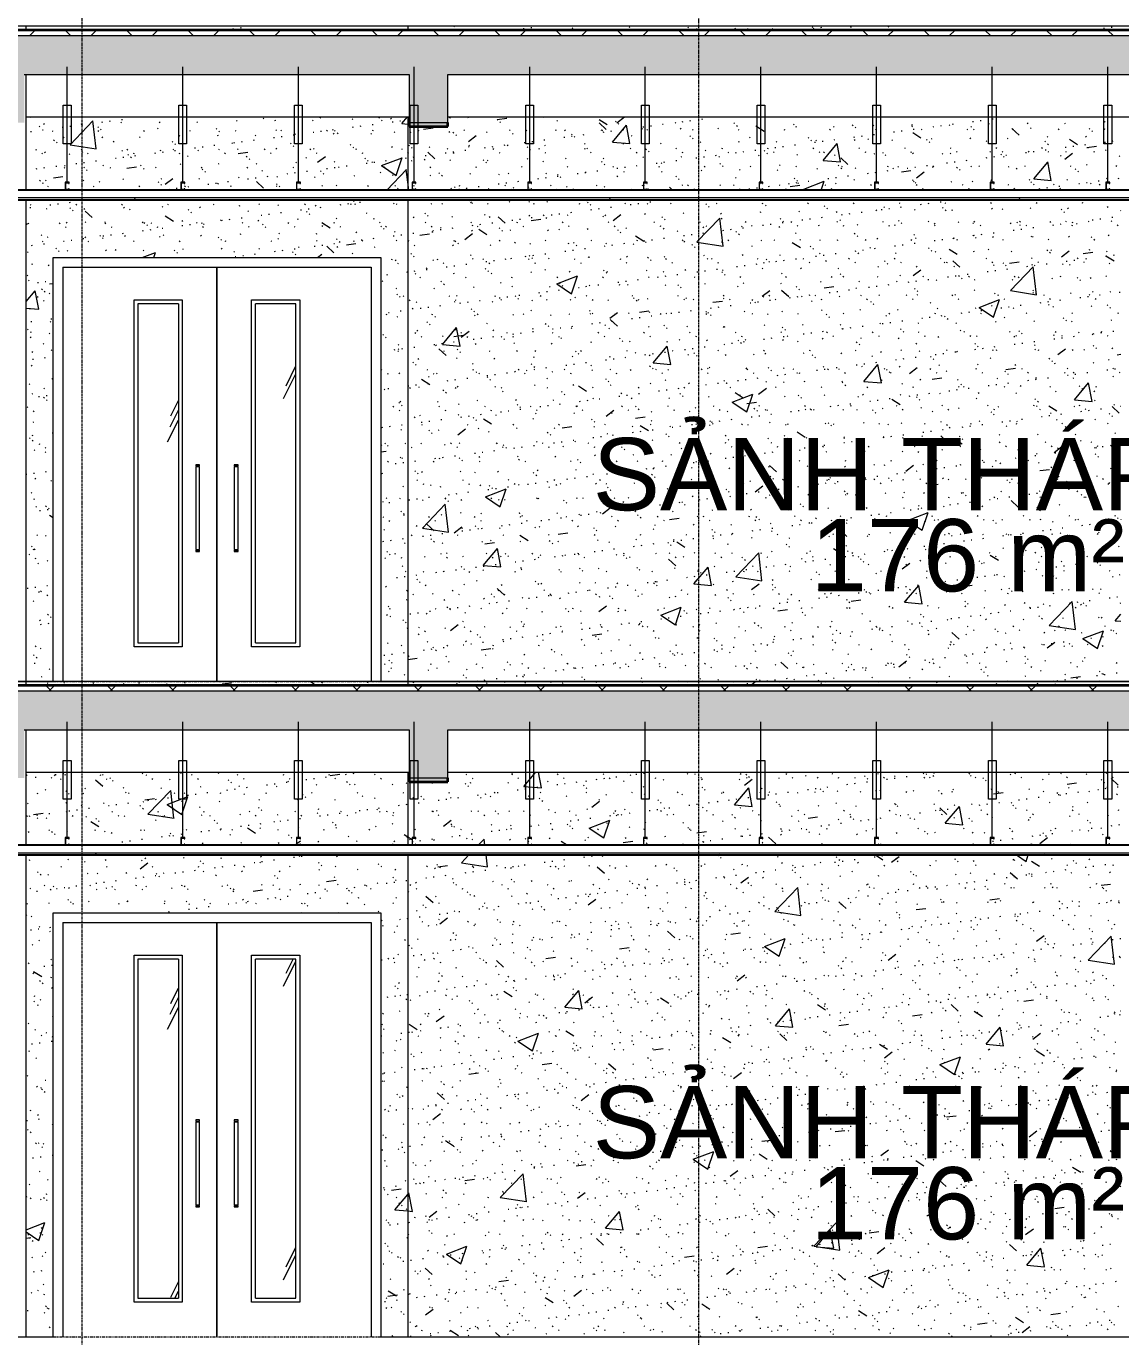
# Model space of a CAD drawing. Header units: millimetres. Extents: x 3451 to 201731, y -8641 to 35300.
# Drawn here: x 33547 to 39227, y 19200 to 26000 of the extents above; entities that cross this region are included whole.
import ezdxf

# ---------------------------------------------------------------- set-up
doc = ezdxf.new("R2010")
doc.units = ezdxf.units.MM
doc.linetypes.add('Centre', pattern=[31.75, 6.35, -4.7625, 15.875, -4.7625])
doc.linetypes.add('Grid Line', pattern=[22.225, 12.7, -3.175, 3.175, -3.175])
for name, color, linetype, lineweight in [('0-1', 7, 'Continuous', 5), ('A-AREA-IDEN', 2, 'Continuous', 9), ('A-CLNG', 13, 'Continuous', 9), ('A-CLNG-1', 13, 'Continuous', 25), ('A-CLNG-PATT-1', 13, 'Continuous', 9), ('A-DETL-GENF', 92, 'Continuous', 9), ('A-DETL-GENF-1', 7, 'Continuous', 9), ('A-DETL-THIN', 151, 'Continuous', 9), ('A-DOOR', 31, 'Continuous', 9), ('A-DOOR-FRAM', 31, 'Continuous', 9), ('A-FLOR-3', 192, 'Continuous', 35), ('A-FLOR-LEVL-2', 51, 'Centre', 9), ('A-FLOR-PATT-3', 8, 'Continuous', 9), ('A-WALL-PATT-4', 111, 'Continuous', 9), ('I-WALL', 2, 'Continuous', 9), ('S-BEAM-1', 12, 'Continuous', 5), ('S-BEAM-2', 10, 'Continuous', 35), ('S-BEAM-3', 7, 'Continuous', 9), ('S-GRID-1', 1, 'Grid Line', 9)]:
    doc.layers.add(name, color=color, linetype=linetype, lineweight=lineweight)
doc.styles.add('Arial_1', font='arial.ttf', dxfattribs={"height": 375})
pattern_1 = [(63.435, (51212.7, 14229.33), (-0.001, 1524), [532.46, -2875.3]), (63.435, (49688.7, 14229.33), (-0.001, 1524), [532.46, -2875.3]), (63.435, (51942.24, 14523.8), (-0.001, 1524), [532.46, -2875.3]), (63.435, (50418.24, 14523.8), (-0.001, 1524), [532.46, -2875.3]), (63.435, (51831.8, 14419.83), (-0.001, 1524), [532.46, -2875.3]), (63.435, (50307.8, 14419.83), (-0.001, 1524), [532.46, -2875.3]), (63.435, (51719.26, 15015.1), (-0.001, 1524), [258.8, -3148.965]), (63.435, (50195.26, 15015.1), (-0.001, 1524), [258.8, -3148.97]), (63.435, (51645.65, 14922.95), (-0.001, 1524), [532.46, -2875.3]), (63.435, (50121.65, 14922.95), (-0.001, 1524), [532.46, -2875.3]), (63.435, (51658.64, 14989.1), (-0.001, 1524), [532.46, -2875.3]), (63.435, (50134.64, 14989.1), (-0.001, 1524), [532.46, -2875.3]), (63.435, (51043.8, 14698.94), (-0.001, 1524), [532.46, -2875.3]), (63.435, (49519.8, 14698.94), (-0.001, 1524), [532.46, -2875.3]), (63.435, (51056.8, 14776.9), (-0.001, 1524), [532.46, -2875.3]), (63.435, (49532.8, 14776.9), (-0.001, 1524), [532.46, -2875.3]), (63.435, (51060.3, 14833.1), (-0.001, 1524), [532.46, -2875.3]), (63.435, (49536.3, 14833.1), (-0.001, 1524), [532.46, -2875.3])]
pattern_2 = [(50, (49422.4, 14125), (1093.104, -95.634), [114.3, -1257.3]), (355, (49422.4, 14125), (-211.46, 1146.34), [91.44, -1005.84]), (100.451, (49513.5, 14117), (881.656, 1050.7), [97.14, -1068.54]), (46.184, (49422.4, 14429.8), (1626.475, -252.26), [171.45, -1885.95]), (96.636, (49558, 14408.8), (1424.42, 1484.57), [145.71, -1602.81]), (351.184, (49422.4, 14429.8), (1424.43, 1484.55), [137.16, -1508.76]), (21, (49574.8, 14353.6), (909.686, -613.59), [114.3, -1257.3]), (326, (49574.8, 14353.6), (370.81, 1105.13), [91.44, -1005.84]), (71.451, (49650.6, 14302.5), (1280.503, 491.53), [97.14, -1068.54]), (37.5, (49422.43, 14125), (18.531, 507.33), [50.292, -943.356, 50.292, -970.788, -1009.65]), (37.5, (49422.43, 14125), (18.531, 507.33), [-2014.728, 50.292, -959.358]), (7.5, (49422.43, 14125), (400.918, 601.084), [50.292, -531.876, 50.292, -920.496, -384.81]), (7.5, (49422.43, 14125), (400.918, 601.084), [-1552.956, 50.292, -334.518]), (327.5, (49082.58, 14125), (813.545, -34.374), [50.292, -330.708, 50.292, -1138.428, -1577.34]), (327.5, (49082.58, 14125), (813.545, -34.374), [-1569.72, 50.292, -1527.048]), (317.5, (48930.2, 14125), (888.775, 152.56), [50.292, -445.008, 50.292, -739.14, -1120.14]), (317.5, (48930.2, 14125), (888.775, 152.56), [-1284.73, 50.29, -1069.85])]
pattern_3 = [(37.5, (49422.43, 14125), (-4.7995, 146.8239), [5.029, -110.795, 5.029, -124.511, -123.825]), (37.5, (49422.43, 14125), (-4.7995, 146.8239), [-245.364, 5.029, -118.796]), (7.5, (49422.43, 14125), (134.8574, 215.0472), [5.029, -57.455, 5.029, -99.365, -40.005]), (7.5, (49422.43, 14125), (134.8574, 215.0472), [-166.878, 5.029, -34.976]), (327.5, (49328.7, 14125), (237.29776, 0.4316), [5.029, -33.071, 5.029, -132.131, -179.07]), (327.5, (49328.7, 14125), (237.29776, 0.4316), [-175.26, 5.029, -174.041]), (317.5, (49328.7, 14125), (229.067, 66.8792), [5.029, -14.021, 5.029, -84.887, -102.87]), (317.5, (49328.7, 14125), (229.067, 66.8792), [-108.966, 5.029, -97.841])]
pattern_4 = [(0, (49422.43, 14125), (1219.2, 304.8), [50.292, -864.108, 50.292, -864.108, -4876.8]), (0, (49422.43, 14125), (1219.2, 304.8), [-1828.8, 50.292, -1778.508, 50.292, -864.108, -2133.6]), (0, (49422.43, 14125), (1219.2, 304.8), [-4572, 50.292, -559.308, 50.292, -1473.708]), (120, (49879.63, 14277.4), (-873.5645, 903.458), [50.292, -864.108, 50.292, -5740.908]), (120, (49879.63, 14277.4), (-873.5645, 903.458), [-964.692, -864.108, 50.292, -1778.508, -3048]), (120, (49879.63, 14277.4), (-873.5645, 903.458), [-3657.6, 50.292, -864.108, 50.292, -2083.308]), (120, (49879.63, 14277.4), (-873.5645, 903.458), [-4622.292, -559.308, 50.292, -1473.708]), (240, (50032.03, 14887), (-345.6355, -1208.258), [50.292, -864.108, 50.292, -5740.908]), (240, (50032.03, 14887), (-345.6355, -1208.258), [-964.692, -864.108, 50.292, -1778.508, -3048]), (240, (50032.03, 14887), (-345.6355, -1208.258), [-3657.6, 50.292, -864.108, 50.292, -2083.308]), (240, (50032.03, 14887), (-345.6355, -1208.258), [-4622.292, -559.308, 50.292, -1473.708])]
pattern_5 = [(45, (49422.43, 14125), (-159.099, 159.099), []), (135, (49422.43, 14125), (-159.099, -159.099), [])]

# ---------------------------------------------------------------- blocks, each defined once
blk = doc.blocks.new('NCV_TKTC_KET CAU_rvt-1-TKCS_MẶT CẮT C')
at = {"layer": 'S-BEAM-1'}
for points in [[(35535.3, 25480), (35735.3, 25480), (35735.3, 25500), (35535.3, 25500)], [(35535.3, 22080), (35735.3, 22080), (35735.3, 22100), (35535.3, 22100)]]:
    blk.add_hatch(color=256, dxfattribs=at).paths.add_polyline_path(points)
at = {"layer": 'S-BEAM-2'}
for p, q in [((35535.3, 25500), (35535.3, 25480)), ((35535.3, 25480), (35735.3, 25480)), ((35735.3, 25480), (35735.3, 25500)), ((35535.3, 22100), (35535.3, 22080)), ((35535.3, 22080), (35735.3, 22080)), ((35735.3, 22080), (35735.3, 22100))]:
    blk.add_line(p, q, dxfattribs=at)
at = {"layer": 'S-BEAM-3'}
for p, q in [((33547.4, 25530), (35535.3, 25530)), ((35735.3, 25530), (39935.6, 25530)), ((33547.4, 22130), (35535.3, 22130)), ((35735.3, 22130), (39935.6, 22130))]:
    blk.add_line(p, q, dxfattribs=at)
blk = doc.blocks.new('FD_07 - FD_07-1700x2200-CỬA ĐI 2 CÁNH-V215-TKCS_MẶT CẮT C')
at = {"layer": 'A-DOOR'}
h = blk.add_hatch(dxfattribs=at)
h.set_pattern_fill('FP_2', color=256, style=0, pattern_type=2)
h.set_pattern_definition(pattern_1)
h.paths.add_polyline_path([(34127.1, 19400), (34337.1, 19400), (34337.1, 21160), (34127.1, 21160), (34127.1, 19610)])
h = blk.add_hatch(dxfattribs=at)
h.set_pattern_fill('FP_2', color=256, style=0, pattern_type=2)
h.set_pattern_definition(pattern_1)
h.paths.add_polyline_path([(34941, 19400), (34947.1, 19400), (34947.1, 21160), (34737.1, 21160), (34737.1, 19400)])
for p, q in [((34537.1, 21350), (34537.1, 19200)), ((34537.1, 19200), (34537.1, 21350)), ((34107.1, 21180), (34357.1, 21180)), ((34107.1, 19380), (34107.1, 21180)), ((34127.1, 21160), (34127.1, 19400)), ((34337.1, 21160), (34127.1, 21160)), ((34337.1, 21160), (34337.1, 19400)), ((34357.1, 21180), (34357.1, 19380)), ((34717.1, 21180), (34967.1, 21180)), ((34717.1, 19380), (34717.1, 21180)), ((34947.1, 21160), (34737.1, 21160)), ((34737.1, 19400), (34737.1, 21160)), ((34947.1, 19400), (34947.1, 21160)), ((34967.1, 21180), (34967.1, 19380)), ((34427.1, 20325), (34427.1, 20319)), ((34447.1, 20325), (34427.1, 20325)), ((34427.1, 20319), (34447.1, 20319)), ((34427.1, 20314.8), (34427.1, 19885.2)), ((34427.1, 20314.8), (34447.1, 20314.8)), ((34429.1, 20319), (34429.1, 20314.8)), ((34445.2, 20314.8), (34445.2, 20319)), ((34447.1, 20319), (34447.1, 20325)), ((34447.1, 19885.2), (34447.1, 20314.8)), ((34627.1, 20325), (34627.1, 20319)), ((34647.1, 20325), (34627.1, 20325)), ((34627.1, 20319), (34647.1, 20319)), ((34627.1, 20314.8), (34627.1, 19885.2)), ((34627.1, 20314.8), (34647.1, 20314.8)), ((34629.1, 20319), (34629.1, 20314.8)), ((34645.2, 20314.8), (34645.2, 20319)), ((34647.1, 20319), (34647.1, 20325)), ((34647.1, 19885.2), (34647.1, 20314.8)), ((34427.1, 19885.2), (34447.1, 19885.2)), ((34427.1, 19881), (34427.1, 19875)), ((34427.1, 19881), (34447.1, 19881)), ((34427.1, 19875), (34447.1, 19875)), ((34429.1, 19885.2), (34429.1, 19881)), ((34445.2, 19881), (34445.2, 19885.2)), ((34447.1, 19875), (34447.1, 19881)), ((34627.1, 19885.2), (34647.1, 19885.2)), ((34627.1, 19881), (34627.1, 19875)), ((34627.1, 19881), (34647.1, 19881)), ((34627.1, 19875), (34647.1, 19875)), ((34629.1, 19885.2), (34629.1, 19881)), ((34645.2, 19881), (34645.2, 19885.2)), ((34647.1, 19875), (34647.1, 19881)), ((34127.1, 19400), (34337.1, 19400)), ((34737.1, 19400), (34947.1, 19400)), ((34357.1, 19380), (34107.1, 19380)), ((34967.1, 19380), (34717.1, 19380))]:
    blk.add_line(p, q, dxfattribs=at)
at = {"layer": 'A-DOOR-FRAM'}
for p, q in [((33737.1, 21350), (33737.1, 19200)), ((33737.1, 21350), (35337.1, 21350)), ((35337.1, 21350), (35337.1, 19200))]:
    blk.add_line(p, q, dxfattribs=at)
blk = doc.blocks.new('FD_07 - FD_07-1700x2200-CỬA ĐI 2 CÁNH-V229-TKCS_MẶT CẮT C')
at = {"layer": 'A-DOOR'}
h = blk.add_hatch(dxfattribs=at)
h.set_pattern_fill('FP_2', color=256, style=0, pattern_type=2)
h.set_pattern_definition(pattern_1)
h.paths.add_polyline_path([(34127.1, 22800), (34337.1, 22800), (34337.1, 24560), (34127.1, 24560), (34127.1, 23010)])
h = blk.add_hatch(dxfattribs=at)
h.set_pattern_fill('FP_2', color=256, style=0, pattern_type=2)
h.set_pattern_definition(pattern_1)
h.paths.add_polyline_path([(34737.1, 22800), (34947.1, 22800), (34947.1, 24560), (34737.1, 24560), (34737.1, 23010)])
for p, q in [((34537.1, 24750), (34537.1, 22600)), ((34537.1, 22600), (34537.1, 24750)), ((34107.1, 24580), (34357.1, 24580)), ((34107.1, 22780), (34107.1, 24580)), ((34127.1, 24560), (34127.1, 22800)), ((34337.1, 24560), (34127.1, 24560)), ((34337.1, 24560), (34337.1, 22800)), ((34357.1, 24580), (34357.1, 22780)), ((34717.1, 24580), (34967.1, 24580)), ((34717.1, 22780), (34717.1, 24580)), ((34947.1, 24560), (34737.1, 24560)), ((34737.1, 22800), (34737.1, 24560)), ((34947.1, 22800), (34947.1, 24560)), ((34967.1, 24580), (34967.1, 22780)), ((34427.1, 23725), (34427.1, 23719)), ((34447.1, 23725), (34427.1, 23725)), ((34427.1, 23719), (34447.1, 23719)), ((34427.1, 23714.8), (34427.1, 23285.2)), ((34427.1, 23714.8), (34447.1, 23714.8)), ((34429.1, 23719), (34429.1, 23714.8)), ((34445.2, 23714.8), (34445.2, 23719)), ((34447.1, 23719), (34447.1, 23725)), ((34447.1, 23285.2), (34447.1, 23714.8)), ((34627.1, 23725), (34627.1, 23719)), ((34647.1, 23725), (34627.1, 23725)), ((34627.1, 23719), (34647.1, 23719)), ((34627.1, 23714.8), (34627.1, 23285.2)), ((34627.1, 23714.8), (34647.1, 23714.8)), ((34629.1, 23719), (34629.1, 23714.8)), ((34645.2, 23714.8), (34645.2, 23719)), ((34647.1, 23719), (34647.1, 23725)), ((34647.1, 23285.2), (34647.1, 23714.8)), ((34427.1, 23285.2), (34447.1, 23285.2)), ((34427.1, 23281), (34427.1, 23275)), ((34427.1, 23281), (34447.1, 23281)), ((34427.1, 23275), (34447.1, 23275)), ((34429.1, 23285.2), (34429.1, 23281)), ((34445.2, 23281), (34445.2, 23285.2)), ((34447.1, 23275), (34447.1, 23281)), ((34627.1, 23285.2), (34647.1, 23285.2)), ((34627.1, 23281), (34627.1, 23275)), ((34627.1, 23281), (34647.1, 23281)), ((34627.1, 23275), (34647.1, 23275)), ((34629.1, 23285.2), (34629.1, 23281)), ((34645.2, 23281), (34645.2, 23285.2)), ((34647.1, 23275), (34647.1, 23281)), ((34127.1, 22800), (34337.1, 22800)), ((34737.1, 22800), (34947.1, 22800)), ((34357.1, 22780), (34107.1, 22780)), ((34967.1, 22780), (34717.1, 22780))]:
    blk.add_line(p, q, dxfattribs=at)
at = {"layer": 'A-DOOR-FRAM'}
for p, q in [((33737.1, 24750), (33737.1, 22600)), ((33737.1, 24750), (35337.1, 24750)), ((35337.1, 24750), (35337.1, 22600))]:
    blk.add_line(p, q, dxfattribs=at)
blk = doc.blocks.new('Repeating Detail - THANH TREO TRẦN 600-V268-TKCS_MẶT CẮT C')
at = {"layer": 'A-DETL-GENF'}
for points in [[(33749.8, 25150), (33769.8, 25150), (33769.8, 25156), (33767.3, 25152.5), (33752.3, 25152.5), (33752.3, 25187.5), (33767.3, 25187.5), (33769.8, 25184), (33769.8, 25190), (33749.8, 25190)], [(34349.8, 25150), (34369.8, 25150), (34369.8, 25156), (34367.3, 25152.5), (34352.3, 25152.5), (34352.3, 25187.5), (34367.3, 25187.5), (34369.8, 25184), (34369.8, 25190), (34349.8, 25190)], [(34949.8, 25150), (34969.8, 25150), (34969.8, 25156), (34967.3, 25152.5), (34952.3, 25152.5), (34952.3, 25187.5), (34967.3, 25187.5), (34969.8, 25184), (34969.8, 25190), (34949.8, 25190)], [(35549.8, 25150), (35569.8, 25150), (35569.8, 25156), (35567.3, 25152.5), (35552.3, 25152.5), (35552.3, 25187.5), (35567.3, 25187.5), (35569.8, 25184), (35569.8, 25190), (35549.8, 25190)], [(36149.8, 25150), (36169.8, 25150), (36169.8, 25156), (36167.3, 25152.5), (36152.3, 25152.5), (36152.3, 25187.5), (36167.3, 25187.5), (36169.8, 25184), (36169.8, 25190), (36149.8, 25190)], [(36749.8, 25150), (36769.8, 25150), (36769.8, 25156), (36767.3, 25152.5), (36752.3, 25152.5), (36752.3, 25187.5), (36767.3, 25187.5), (36769.8, 25184), (36769.8, 25190), (36749.8, 25190)], [(37349.8, 25150), (37369.8, 25150), (37369.8, 25156), (37367.3, 25152.5), (37352.3, 25152.5), (37352.3, 25187.5), (37367.3, 25187.5), (37369.8, 25184), (37369.8, 25190), (37349.8, 25190)], [(37949.8, 25150), (37969.8, 25150), (37969.8, 25156), (37967.3, 25152.5), (37952.3, 25152.5), (37952.3, 25187.5), (37967.3, 25187.5), (37969.8, 25184), (37969.8, 25190), (37949.8, 25190)], [(38549.8, 25150), (38569.8, 25150), (38569.8, 25156), (38567.3, 25152.5), (38552.3, 25152.5), (38552.3, 25187.5), (38567.3, 25187.5), (38569.8, 25184), (38569.8, 25190), (38549.8, 25190)], [(39149.8, 25150), (39169.8, 25150), (39169.8, 25156), (39167.3, 25152.5), (39152.3, 25152.5), (39152.3, 25187.5), (39167.3, 25187.5), (39169.8, 25184), (39169.8, 25190), (39149.8, 25190)]]:
    blk.add_hatch(color=256, dxfattribs=at).paths.add_polyline_path(points)
for p, q in [((33759.8, 25190), (33759.8, 25790)), ((34359.8, 25190), (34359.8, 25790)), ((34959.8, 25190), (34959.8, 25790)), ((35559.8, 25190), (35559.8, 25790)), ((36159.8, 25190), (36159.8, 25790)), ((36759.8, 25190), (36759.8, 25790)), ((37359.8, 25190), (37359.8, 25790)), ((37959.8, 25190), (37959.8, 25790)), ((38559.8, 25190), (38559.8, 25790)), ((39159.8, 25190), (39159.8, 25790)), ((33739.8, 25590), (33779.8, 25590)), ((33739.8, 25390), (33739.8, 25590)), ((33779.8, 25590), (33779.8, 25390)), ((34339.8, 25590), (34379.8, 25590)), ((34339.8, 25390), (34339.8, 25590)), ((34379.8, 25590), (34379.8, 25390)), ((34939.8, 25590), (34979.8, 25590)), ((34939.8, 25390), (34939.8, 25590)), ((34979.8, 25590), (34979.8, 25390)), ((35539.8, 25590), (35579.8, 25590)), ((35539.8, 25390), (35539.8, 25590)), ((35579.8, 25590), (35579.8, 25390)), ((36139.8, 25590), (36179.8, 25590)), ((36139.8, 25390), (36139.8, 25590)), ((36179.8, 25590), (36179.8, 25390)), ((36739.8, 25590), (36779.8, 25590)), ((36739.8, 25390), (36739.8, 25590)), ((36779.8, 25590), (36779.8, 25390)), ((37339.8, 25590), (37379.8, 25590)), ((37339.8, 25390), (37339.8, 25590)), ((37379.8, 25590), (37379.8, 25390)), ((37939.8, 25590), (37979.8, 25590)), ((37939.8, 25390), (37939.8, 25590)), ((37979.8, 25590), (37979.8, 25390)), ((38539.8, 25590), (38579.8, 25590)), ((38539.8, 25390), (38539.8, 25590)), ((38579.8, 25590), (38579.8, 25390)), ((39139.8, 25590), (39179.8, 25590)), ((39139.8, 25390), (39139.8, 25590)), ((39179.8, 25590), (39179.8, 25390)), ((33779.8, 25390), (33739.8, 25390)), ((34379.8, 25390), (34339.8, 25390)), ((34979.8, 25390), (34939.8, 25390)), ((35579.8, 25390), (35539.8, 25390)), ((36179.8, 25390), (36139.8, 25390)), ((36779.8, 25390), (36739.8, 25390)), ((37379.8, 25390), (37339.8, 25390)), ((37979.8, 25390), (37939.8, 25390)), ((38579.8, 25390), (38539.8, 25390)), ((39179.8, 25390), (39139.8, 25390)), ((33769.8, 25190), (33749.8, 25190)), ((33749.8, 25190), (33749.8, 25150)), ((33769.8, 25190), (33749.8, 25190)), ((33749.8, 25190), (33749.8, 25150)), ((33752.3, 25187.5), (33767.3, 25187.5)), ((33752.3, 25152.5), (33752.3, 25187.5)), ((33752.3, 25152.5), (33752.3, 25187.5)), ((33752.3, 25187.5), (33767.3, 25187.5)), ((33767.3, 25187.5), (33767.3, 25184)), ((33767.3, 25187.5), (33767.3, 25184)), ((33767.3, 25184), (33769.8, 25184)), ((33767.3, 25184), (33769.8, 25184)), ((33769.8, 25184), (33769.8, 25190)), ((33769.8, 25184), (33769.8, 25190)), ((34369.8, 25190), (34349.8, 25190)), ((34349.8, 25190), (34349.8, 25150)), ((34369.8, 25190), (34349.8, 25190)), ((34349.8, 25190), (34349.8, 25150)), ((34352.3, 25187.5), (34367.3, 25187.5)), ((34352.3, 25152.5), (34352.3, 25187.5)), ((34352.3, 25152.5), (34352.3, 25187.5)), ((34352.3, 25187.5), (34367.3, 25187.5)), ((34367.3, 25187.5), (34367.3, 25184)), ((34367.3, 25187.5), (34367.3, 25184)), ((34367.3, 25184), (34369.8, 25184)), ((34367.3, 25184), (34369.8, 25184)), ((34369.8, 25184), (34369.8, 25190)), ((34369.8, 25184), (34369.8, 25190)), ((34969.8, 25190), (34949.8, 25190)), ((34949.8, 25190), (34949.8, 25150)), ((34969.8, 25190), (34949.8, 25190)), ((34949.8, 25190), (34949.8, 25150)), ((34952.3, 25187.5), (34967.3, 25187.5)), ((34952.3, 25152.5), (34952.3, 25187.5)), ((34952.3, 25152.5), (34952.3, 25187.5)), ((34952.3, 25187.5), (34967.3, 25187.5)), ((34967.3, 25187.5), (34967.3, 25184)), ((34967.3, 25187.5), (34967.3, 25184)), ((34967.3, 25184), (34969.8, 25184)), ((34967.3, 25184), (34969.8, 25184)), ((34969.8, 25184), (34969.8, 25190)), ((34969.8, 25184), (34969.8, 25190)), ((35569.8, 25190), (35549.8, 25190)), ((35549.8, 25190), (35549.8, 25150)), ((35569.8, 25190), (35549.8, 25190)), ((35549.8, 25190), (35549.8, 25150)), ((35552.3, 25187.5), (35567.3, 25187.5)), ((35552.3, 25152.5), (35552.3, 25187.5)), ((35552.3, 25152.5), (35552.3, 25187.5)), ((35552.3, 25187.5), (35567.3, 25187.5)), ((35567.3, 25187.5), (35567.3, 25184)), ((35567.3, 25187.5), (35567.3, 25184)), ((35567.3, 25184), (35569.8, 25184)), ((35567.3, 25184), (35569.8, 25184)), ((35569.8, 25184), (35569.8, 25190)), ((35569.8, 25184), (35569.8, 25190)), ((36169.8, 25190), (36149.8, 25190)), ((36149.8, 25190), (36149.8, 25150)), ((36169.8, 25190), (36149.8, 25190)), ((36149.8, 25190), (36149.8, 25150)), ((36152.3, 25187.5), (36167.3, 25187.5)), ((36152.3, 25152.5), (36152.3, 25187.5)), ((36152.3, 25152.5), (36152.3, 25187.5)), ((36152.3, 25187.5), (36167.3, 25187.5)), ((36167.3, 25187.5), (36167.3, 25184)), ((36167.3, 25187.5), (36167.3, 25184)), ((36167.3, 25184), (36169.8, 25184)), ((36167.3, 25184), (36169.8, 25184)), ((36169.8, 25184), (36169.8, 25190)), ((36169.8, 25184), (36169.8, 25190)), ((36769.8, 25190), (36749.8, 25190)), ((36749.8, 25190), (36749.8, 25150)), ((36769.8, 25190), (36749.8, 25190)), ((36749.8, 25190), (36749.8, 25150)), ((36752.3, 25187.5), (36767.3, 25187.5)), ((36752.3, 25152.5), (36752.3, 25187.5)), ((36752.3, 25152.5), (36752.3, 25187.5)), ((36752.3, 25187.5), (36767.3, 25187.5)), ((36767.3, 25187.5), (36767.3, 25184)), ((36767.3, 25187.5), (36767.3, 25184)), ((36767.3, 25184), (36769.8, 25184)), ((36767.3, 25184), (36769.8, 25184)), ((36769.8, 25184), (36769.8, 25190)), ((36769.8, 25184), (36769.8, 25190)), ((37369.8, 25190), (37349.8, 25190)), ((37349.8, 25190), (37349.8, 25150)), ((37369.8, 25190), (37349.8, 25190)), ((37349.8, 25190), (37349.8, 25150)), ((37352.3, 25187.5), (37367.3, 25187.5)), ((37352.3, 25152.5), (37352.3, 25187.5)), ((37352.3, 25152.5), (37352.3, 25187.5)), ((37352.3, 25187.5), (37367.3, 25187.5)), ((37367.3, 25187.5), (37367.3, 25184)), ((37367.3, 25187.5), (37367.3, 25184)), ((37367.3, 25184), (37369.8, 25184)), ((37367.3, 25184), (37369.8, 25184)), ((37369.8, 25184), (37369.8, 25190)), ((37369.8, 25184), (37369.8, 25190)), ((37969.8, 25190), (37949.8, 25190)), ((37949.8, 25190), (37949.8, 25150)), ((37969.8, 25190), (37949.8, 25190)), ((37949.8, 25190), (37949.8, 25150)), ((37952.3, 25187.5), (37967.3, 25187.5)), ((37952.3, 25152.5), (37952.3, 25187.5)), ((37952.3, 25152.5), (37952.3, 25187.5)), ((37952.3, 25187.5), (37967.3, 25187.5)), ((37967.3, 25187.5), (37967.3, 25184)), ((37967.3, 25187.5), (37967.3, 25184)), ((37967.3, 25184), (37969.8, 25184)), ((37967.3, 25184), (37969.8, 25184)), ((37969.8, 25184), (37969.8, 25190)), ((37969.8, 25184), (37969.8, 25190)), ((38569.8, 25190), (38549.8, 25190)), ((38549.8, 25190), (38549.8, 25150)), ((38569.8, 25190), (38549.8, 25190)), ((38549.8, 25190), (38549.8, 25150)), ((38552.3, 25187.5), (38567.3, 25187.5)), ((38552.3, 25152.5), (38552.3, 25187.5)), ((38552.3, 25152.5), (38552.3, 25187.5)), ((38552.3, 25187.5), (38567.3, 25187.5)), ((38567.3, 25187.5), (38567.3, 25184)), ((38567.3, 25187.5), (38567.3, 25184)), ((38567.3, 25184), (38569.8, 25184)), ((38567.3, 25184), (38569.8, 25184)), ((38569.8, 25184), (38569.8, 25190)), ((38569.8, 25184), (38569.8, 25190)), ((39169.8, 25190), (39149.8, 25190)), ((39149.8, 25190), (39149.8, 25150)), ((39169.8, 25190), (39149.8, 25190)), ((39149.8, 25190), (39149.8, 25150)), ((39152.3, 25187.5), (39167.3, 25187.5)), ((39152.3, 25152.5), (39152.3, 25187.5)), ((39152.3, 25152.5), (39152.3, 25187.5)), ((39152.3, 25187.5), (39167.3, 25187.5)), ((39167.3, 25187.5), (39167.3, 25184)), ((39167.3, 25187.5), (39167.3, 25184)), ((39167.3, 25184), (39169.8, 25184)), ((39167.3, 25184), (39169.8, 25184)), ((39169.8, 25184), (39169.8, 25190)), ((39169.8, 25184), (39169.8, 25190)), ((33749.8, 25150), (33769.8, 25150)), ((33749.8, 25150), (33769.8, 25150)), ((33767.3, 25152.5), (33752.3, 25152.5)), ((33767.3, 25152.5), (33752.3, 25152.5)), ((33769.8, 25156), (33767.3, 25156)), ((33767.3, 25156), (33767.3, 25152.5)), ((33769.8, 25156), (33767.3, 25156)), ((33767.3, 25156), (33767.3, 25152.5)), ((33769.8, 25150), (33769.8, 25156)), ((33769.8, 25150), (33769.8, 25156)), ((34349.8, 25150), (34369.8, 25150)), ((34349.8, 25150), (34369.8, 25150)), ((34367.3, 25152.5), (34352.3, 25152.5)), ((34367.3, 25152.5), (34352.3, 25152.5)), ((34369.8, 25156), (34367.3, 25156)), ((34367.3, 25156), (34367.3, 25152.5)), ((34369.8, 25156), (34367.3, 25156)), ((34367.3, 25156), (34367.3, 25152.5)), ((34369.8, 25150), (34369.8, 25156)), ((34369.8, 25150), (34369.8, 25156)), ((34949.8, 25150), (34969.8, 25150)), ((34949.8, 25150), (34969.8, 25150)), ((34967.3, 25152.5), (34952.3, 25152.5)), ((34967.3, 25152.5), (34952.3, 25152.5)), ((34969.8, 25156), (34967.3, 25156)), ((34967.3, 25156), (34967.3, 25152.5)), ((34969.8, 25156), (34967.3, 25156)), ((34967.3, 25156), (34967.3, 25152.5)), ((34969.8, 25150), (34969.8, 25156)), ((34969.8, 25150), (34969.8, 25156)), ((35549.8, 25150), (35569.8, 25150)), ((35549.8, 25150), (35569.8, 25150)), ((35567.3, 25152.5), (35552.3, 25152.5)), ((35567.3, 25152.5), (35552.3, 25152.5)), ((35569.8, 25156), (35567.3, 25156)), ((35567.3, 25156), (35567.3, 25152.5)), ((35569.8, 25156), (35567.3, 25156)), ((35567.3, 25156), (35567.3, 25152.5)), ((35569.8, 25150), (35569.8, 25156)), ((35569.8, 25150), (35569.8, 25156)), ((36149.8, 25150), (36169.8, 25150)), ((36149.8, 25150), (36169.8, 25150)), ((36167.3, 25152.5), (36152.3, 25152.5)), ((36167.3, 25152.5), (36152.3, 25152.5)), ((36169.8, 25156), (36167.3, 25156)), ((36167.3, 25156), (36167.3, 25152.5)), ((36169.8, 25156), (36167.3, 25156)), ((36167.3, 25156), (36167.3, 25152.5)), ((36169.8, 25150), (36169.8, 25156)), ((36169.8, 25150), (36169.8, 25156)), ((36749.8, 25150), (36769.8, 25150)), ((36749.8, 25150), (36769.8, 25150)), ((36767.3, 25152.5), (36752.3, 25152.5)), ((36767.3, 25152.5), (36752.3, 25152.5)), ((36769.8, 25156), (36767.3, 25156)), ((36767.3, 25156), (36767.3, 25152.5)), ((36769.8, 25156), (36767.3, 25156)), ((36767.3, 25156), (36767.3, 25152.5)), ((36769.8, 25150), (36769.8, 25156)), ((36769.8, 25150), (36769.8, 25156)), ((37349.8, 25150), (37369.8, 25150)), ((37349.8, 25150), (37369.8, 25150)), ((37367.3, 25152.5), (37352.3, 25152.5)), ((37367.3, 25152.5), (37352.3, 25152.5)), ((37369.8, 25156), (37367.3, 25156)), ((37367.3, 25156), (37367.3, 25152.5)), ((37369.8, 25156), (37367.3, 25156)), ((37367.3, 25156), (37367.3, 25152.5)), ((37369.8, 25150), (37369.8, 25156)), ((37369.8, 25150), (37369.8, 25156)), ((37949.8, 25150), (37969.8, 25150)), ((37949.8, 25150), (37969.8, 25150)), ((37967.3, 25152.5), (37952.3, 25152.5)), ((37967.3, 25152.5), (37952.3, 25152.5)), ((37969.8, 25156), (37967.3, 25156)), ((37967.3, 25156), (37967.3, 25152.5)), ((37969.8, 25156), (37967.3, 25156)), ((37967.3, 25156), (37967.3, 25152.5)), ((37969.8, 25150), (37969.8, 25156)), ((37969.8, 25150), (37969.8, 25156)), ((38549.8, 25150), (38569.8, 25150)), ((38549.8, 25150), (38569.8, 25150)), ((38567.3, 25152.5), (38552.3, 25152.5)), ((38567.3, 25152.5), (38552.3, 25152.5)), ((38569.8, 25156), (38567.3, 25156)), ((38567.3, 25156), (38567.3, 25152.5)), ((38569.8, 25156), (38567.3, 25156)), ((38567.3, 25156), (38567.3, 25152.5)), ((38569.8, 25150), (38569.8, 25156)), ((38569.8, 25150), (38569.8, 25156)), ((39149.8, 25150), (39169.8, 25150)), ((39149.8, 25150), (39169.8, 25150)), ((39167.3, 25152.5), (39152.3, 25152.5)), ((39167.3, 25152.5), (39152.3, 25152.5)), ((39169.8, 25156), (39167.3, 25156)), ((39167.3, 25156), (39167.3, 25152.5)), ((39169.8, 25156), (39167.3, 25156)), ((39167.3, 25156), (39167.3, 25152.5)), ((39169.8, 25150), (39169.8, 25156)), ((39169.8, 25150), (39169.8, 25156))]:
    blk.add_line(p, q, dxfattribs=at)

msp = doc.modelspace()

# ---------------------------------------------------------------- hatches: boundary and pattern name
at = {"layer": 'A-CLNG-PATT-1'}
h = msp.add_hatch(dxfattribs=at)
h.set_pattern_fill('FP_7', color=256, style=0, pattern_type=2)
h.set_pattern_definition(pattern_4)
h.paths.add_polyline_path([(44337, 25100), (44337, 25110), (27136.9, 25110), (27136.9, 25100), (43944.2, 25100)])
h = msp.add_hatch(dxfattribs=at)
h.set_pattern_fill('FP_7', color=256, style=0, pattern_type=2)
h.set_pattern_definition(pattern_4)
h.paths.add_polyline_path([(44337, 21700), (44337, 21710), (27136.9, 21710), (27136.9, 21700), (43944.2, 21700)])
at = {"layer": 'A-DETL-GENF-1'}
for points in [[(44235.3, 25350), (44536.9, 25350), (44536.9, 25950), (23337.4, 25950), (23337.4, 25550), (23535.3, 25550), (23535.3, 25750), (26536.9, 25750), (26536.9, 25550), (26735.3, 25550), (26735.3, 25750), (28436.9, 25750), (28436.9, 25500), (28636.9, 25500), (28636.9, 25750), (30536.9, 25750), (30536.9, 25500), (30735.3, 25500), (30735.3, 25750), (33335.3, 25750), (33335.3, 25500), (33537.4, 25500), (33537.4, 25750), (35535.3, 25750), (35535.3, 25500), (35735.3, 25500), (35735.3, 25750), (39935.6, 25750), (39935.6, 25350), (40235.6, 25350), (40235.6, 25750), (44235.3, 25750)], [(40235.6, 21950), (40235.6, 22350), (44235.3, 22350), (44235.3, 21950), (44536.9, 21950), (44536.9, 22550), (23337.4, 22550), (23337.4, 22150), (23535.3, 22150), (23535.3, 22350), (26536.9, 22350), (26536.9, 22150), (26735.3, 22150), (26735.3, 22350), (28436.9, 22350), (28436.9, 22100), (28636.9, 22100), (28636.9, 22350), (30536.9, 22350), (30536.9, 22100), (30735.3, 22100), (30735.3, 22350), (33335.3, 22350), (33335.3, 22100), (33537.4, 22100), (33537.4, 22350), (35535.3, 22350), (35535.3, 22100), (35735.3, 22100), (35735.3, 22350), (39935.6, 22350), (39935.6, 21950)]]:
    msp.add_hatch(color=256, dxfattribs=at).paths.add_polyline_path(points)
at = {"layer": 'A-FLOR-PATT-3'}
h = msp.add_hatch(dxfattribs=at)
h.set_pattern_fill('FP_6', color=256, style=0, pattern_type=2)
h.set_pattern_definition(pattern_5)
h.paths.add_polyline_path([(44587.3, 25930), (45737.4, 25930), (45737.4, 25980), (27136.9, 25980), (27136.9, 25950), (44536.9, 25950), (44536.9, 25930)])
h = msp.add_hatch(dxfattribs=at)
h.set_pattern_fill('FP_6', color=256, style=0, pattern_type=2)
h.set_pattern_definition(pattern_5)
h.paths.add_polyline_path([(44536.9, 22530), (45737.4, 22530), (45737.4, 22580), (27136.9, 22580), (27136.9, 22550), (44536.9, 22550), (44536.9, 22538)])
at = {"layer": 'A-WALL-PATT-4'}
h = msp.add_hatch(dxfattribs=at)
h.set_pattern_fill('FP_4', color=256, style=0, pattern_type=2)
h.set_pattern_definition(pattern_2)
h.paths.add_polyline_path([(33547.4, 22600), (33687.1, 22600), (33687.1, 24800), (35387.1, 24800), (35387.1, 22600), (35527.4, 22600), (35527.4, 25100), (33547.4, 25100), (33547.4, 23737)])
h.paths.add_polyline_path([(34592.5, 25150), (34949.8, 25150), (34949.8, 25190), (34969.8, 25190), (34969.8, 25184), (34967.3, 25187.5), (34952.3, 25187.5), (34952.3, 25152.5), (34967.3, 25152.5), (34969.8, 25156), (34969.8, 25150), (35527.4, 25150), (35527.4, 25530), (33547.4, 25530), (33547.4, 25150), (33749.8, 25150), (33749.8, 25190), (33769.8, 25190), (33769.8, 25184), (33767.3, 25187.5), (33752.3, 25187.5), (33752.3, 25152.5), (33767.3, 25152.5), (33769.8, 25156), (33769.8, 25150), (34349.8, 25150), (34349.8, 25190), (34369.8, 25190), (34369.8, 25184), (34367.3, 25187.5), (34352.3, 25187.5), (34352.3, 25152.5), (34367.3, 25152.5), (34369.8, 25156), (34369.8, 25150), (34576.4, 25150)])
h.paths.add_polyline_path([(33578, 25980), (35527.4, 25980), (35527.4, 26000), (33547.4, 26000), (33547.4, 25980), (33558.8, 25980)])
h = msp.add_hatch(dxfattribs=at)
h.set_pattern_fill('FP_5', color=256, style=0, pattern_type=2)
h.set_pattern_definition(pattern_3)
h.paths.add_polyline_path([(33547.4, 22600), (33687.1, 22600), (33687.1, 24800), (35387.1, 24800), (35387.1, 22600), (35527.4, 22600), (35527.4, 25100), (33547.4, 25100), (33547.4, 23737)])
h.paths.add_polyline_path([(34592.5, 25150), (34949.8, 25150), (34949.8, 25190), (34969.8, 25190), (34969.8, 25184), (34967.3, 25187.5), (34952.3, 25187.5), (34952.3, 25152.5), (34967.3, 25152.5), (34969.8, 25156), (34969.8, 25150), (35527.4, 25150), (35527.4, 25530), (33547.4, 25530), (33547.4, 25150), (33749.8, 25150), (33749.8, 25190), (33769.8, 25190), (33769.8, 25184), (33767.3, 25187.5), (33752.3, 25187.5), (33752.3, 25152.5), (33767.3, 25152.5), (33769.8, 25156), (33769.8, 25150), (34349.8, 25150), (34349.8, 25190), (34369.8, 25190), (34369.8, 25184), (34367.3, 25187.5), (34352.3, 25187.5), (34352.3, 25152.5), (34367.3, 25152.5), (34369.8, 25156), (34369.8, 25150), (34576.4, 25150)])
h.paths.add_polyline_path([(33578, 25980), (35527.4, 25980), (35527.4, 26000), (33547.4, 26000), (33547.4, 25980), (33558.8, 25980)])
h = msp.add_hatch(dxfattribs=at)
h.set_pattern_fill('FP_4', color=256, style=0, pattern_type=2)
h.set_pattern_definition(pattern_2)
h.paths.add_polyline_path([(35527.4, 22600), (39226.9, 22600), (39226.9, 25100), (35527.4, 25100), (35527.4, 23737)])
h.paths.add_polyline_path([(39015.4, 25150), (39149.8, 25150), (39149.8, 25190), (39169.8, 25190), (39169.8, 25184), (39167.3, 25187.5), (39152.3, 25187.5), (39152.3, 25152.5), (39167.3, 25152.5), (39169.8, 25156), (39169.8, 25150), (39226.9, 25150), (39226.9, 25530), (35735.3, 25530), (35735.3, 25480), (35535.3, 25480), (35535.3, 25530), (35527.4, 25530), (35527.4, 25150), (35549.8, 25150), (35549.8, 25190), (35569.8, 25190), (35569.8, 25184), (35567.3, 25187.5), (35552.3, 25187.5), (35552.3, 25152.5), (35567.3, 25152.5), (35569.8, 25156), (35569.8, 25150), (36149.8, 25150), (36149.8, 25190), (36169.8, 25190), (36169.8, 25184), (36167.3, 25187.5), (36152.3, 25187.5), (36152.3, 25152.5), (36167.3, 25152.5), (36169.8, 25156), (36169.8, 25150), (36749.8, 25150), (36749.8, 25190), (36769.8, 25190), (36769.8, 25184), (36767.3, 25187.5), (36752.3, 25186.9), (36752.3, 25152.5), (36767.3, 25152.5), (36769.8, 25156), (36769.8, 25150), (37349.8, 25150), (37349.8, 25190), (37369.8, 25190), (37369.8, 25184), (37367.3, 25187.5), (37352.3, 25187.5), (37352.3, 25152.5), (37367.3, 25152.5), (37369.8, 25156), (37369.8, 25150), (37949.8, 25150), (37949.8, 25190), (37969.8, 25190), (37969.8, 25184), (37967.3, 25187.5), (37952.3, 25187.5), (37952.3, 25152.5), (37967.3, 25152.5), (37969.8, 25156), (37969.8, 25150), (38549.8, 25150), (38549.8, 25190), (38569.8, 25190), (38569.8, 25184), (38567.3, 25187.5), (38552.3, 25187.5), (38552.3, 25152.5), (38567.3, 25152.5), (38569.8, 25156), (38569.8, 25150), (39012.7, 25150)])
h.paths.add_polyline_path([(38156.4, 25980), (39226.9, 25980), (39226.9, 26000), (35527.4, 26000), (35527.4, 25980), (36870.3, 25980)])
h = msp.add_hatch(dxfattribs=at)
h.set_pattern_fill('FP_5', color=256, style=0, pattern_type=2)
h.set_pattern_definition(pattern_3)
h.paths.add_polyline_path([(35527.4, 22600), (39226.9, 22600), (39226.9, 25100), (35527.4, 25100), (35527.4, 23737)])
h.paths.add_polyline_path([(39015.4, 25150), (39149.8, 25150), (39149.8, 25190), (39169.8, 25190), (39169.8, 25184), (39167.3, 25187.5), (39152.3, 25187.5), (39152.3, 25152.5), (39167.3, 25152.5), (39169.8, 25156), (39169.8, 25150), (39226.9, 25150), (39226.9, 25530), (35735.3, 25530), (35735.3, 25480), (35535.3, 25480), (35535.3, 25530), (35527.4, 25530), (35527.4, 25150), (35549.8, 25150), (35549.8, 25190), (35569.8, 25190), (35569.8, 25184), (35567.3, 25187.5), (35552.3, 25187.5), (35552.3, 25152.5), (35567.3, 25152.5), (35569.8, 25156), (35569.8, 25150), (36149.8, 25150), (36149.8, 25190), (36169.8, 25190), (36169.8, 25184), (36167.3, 25187.5), (36152.3, 25187.5), (36152.3, 25152.5), (36167.3, 25152.5), (36169.8, 25156), (36169.8, 25150), (36749.8, 25150), (36749.8, 25190), (36769.8, 25190), (36769.8, 25184), (36767.3, 25187.5), (36752.3, 25186.9), (36752.3, 25152.5), (36767.3, 25152.5), (36769.8, 25156), (36769.8, 25150), (37349.8, 25150), (37349.8, 25190), (37369.8, 25190), (37369.8, 25184), (37367.3, 25187.5), (37352.3, 25187.5), (37352.3, 25152.5), (37367.3, 25152.5), (37369.8, 25156), (37369.8, 25150), (37949.8, 25150), (37949.8, 25190), (37969.8, 25190), (37969.8, 25184), (37967.3, 25187.5), (37952.3, 25187.5), (37952.3, 25152.5), (37967.3, 25152.5), (37969.8, 25156), (37969.8, 25150), (38549.8, 25150), (38549.8, 25190), (38569.8, 25190), (38569.8, 25184), (38567.3, 25187.5), (38552.3, 25187.5), (38552.3, 25152.5), (38567.3, 25152.5), (38569.8, 25156), (38569.8, 25150), (39012.7, 25150)])
h.paths.add_polyline_path([(38156.4, 25980), (39226.9, 25980), (39226.9, 26000), (35527.4, 26000), (35527.4, 25980), (36870.3, 25980)])
h = msp.add_hatch(dxfattribs=at)
h.set_pattern_fill('FP_4', color=256, style=0, pattern_type=2)
h.set_pattern_definition(pattern_2)
h.paths.add_polyline_path([(33547.4, 19200), (33687.1, 19200), (33687.1, 21400), (35387.1, 21400), (35387.1, 19200), (35527.4, 19200), (35527.4, 21700), (33547.4, 21700), (33547.4, 20139.9)])
h.paths.add_polyline_path([(34850.5, 21750), (34949.8, 21750), (34949.8, 21790), (34969.8, 21790), (34969.8, 21784), (34967.3, 21787.5), (34952.3, 21787.5), (34952.3, 21752.5), (34967.3, 21752.5), (34969.8, 21756), (34969.8, 21750), (35527.4, 21750), (35527.4, 22130), (33547.4, 22130), (33547.4, 21750), (33749.8, 21750), (33749.8, 21790), (33769.8, 21790), (33769.8, 21784), (33767.3, 21787.5), (33752.3, 21787.5), (33752.3, 21752.5), (33767.3, 21752.5), (33769.8, 21756), (33769.8, 21750), (34349.8, 21750), (34349.8, 21790), (34369.8, 21790), (34369.8, 21784), (34367.3, 21787.5), (34352.3, 21787.5), (34352.3, 21752.5), (34367.3, 21752.5), (34369.8, 21756), (34369.8, 21750), (34619.5, 21750)])
h.paths.add_polyline_path([(33578, 22580), (35527.4, 22580), (35527.4, 22600), (33547.4, 22600), (33547.4, 22580), (33558.8, 22580)])
h = msp.add_hatch(dxfattribs=at)
h.set_pattern_fill('FP_5', color=256, style=0, pattern_type=2)
h.set_pattern_definition(pattern_3)
h.paths.add_polyline_path([(33547.4, 19200), (33687.1, 19200), (33687.1, 21400), (35387.1, 21400), (35387.1, 19200), (35527.4, 19200), (35527.4, 21700), (33547.4, 21700), (33547.4, 20139.9)])
h.paths.add_polyline_path([(34850.5, 21750), (34949.8, 21750), (34949.8, 21790), (34969.8, 21790), (34969.8, 21784), (34967.3, 21787.5), (34952.3, 21787.5), (34952.3, 21752.5), (34967.3, 21752.5), (34969.8, 21756), (34969.8, 21750), (35527.4, 21750), (35527.4, 22130), (33547.4, 22130), (33547.4, 21750), (33749.8, 21750), (33749.8, 21790), (33769.8, 21790), (33769.8, 21784), (33767.3, 21787.5), (33752.3, 21787.5), (33752.3, 21752.5), (33767.3, 21752.5), (33769.8, 21756), (33769.8, 21750), (34349.8, 21750), (34349.8, 21790), (34369.8, 21790), (34369.8, 21784), (34367.3, 21787.5), (34352.3, 21787.5), (34352.3, 21752.5), (34367.3, 21752.5), (34369.8, 21756), (34369.8, 21750), (34619.5, 21750)])
h.paths.add_polyline_path([(33578, 22580), (35527.4, 22580), (35527.4, 22600), (33547.4, 22600), (33547.4, 22580), (33558.8, 22580)])
h = msp.add_hatch(dxfattribs=at)
h.set_pattern_fill('FP_4', color=256, style=0, pattern_type=2)
h.set_pattern_definition(pattern_2)
h.paths.add_polyline_path([(35527.4, 19200), (39226.9, 19200), (39226.9, 21700), (35527.4, 21700), (35527.4, 20139.9)])
h.paths.add_polyline_path([(38957.6, 21750), (39149.8, 21750), (39149.8, 21790), (39169.8, 21790), (39169.8, 21784), (39167.3, 21787.5), (39152.3, 21787.5), (39152.3, 21752.5), (39167.3, 21752.5), (39169.8, 21756), (39169.8, 21750), (39226.9, 21750), (39226.9, 22130), (35735.3, 22130), (35735.3, 22080), (35535.3, 22080), (35535.3, 22130), (35527.4, 22130), (35527.4, 21750), (35549.8, 21750), (35549.8, 21790), (35569.8, 21790), (35569.8, 21784), (35567.3, 21787.5), (35552.3, 21787.5), (35552.3, 21752.5), (35567.3, 21752.5), (35569.8, 21756), (35569.8, 21750), (36149.8, 21750), (36149.8, 21790), (36169.8, 21790), (36169.8, 21784), (36167.3, 21787.5), (36152.3, 21787.5), (36152.3, 21752.5), (36167.3, 21752.5), (36169.8, 21756), (36169.8, 21750), (36749.8, 21750), (36749.8, 21790), (36769.8, 21790), (36769.8, 21784), (36767.3, 21787.5), (36752.3, 21786.9), (36752.3, 21752.5), (36767.3, 21752.5), (36769.8, 21756), (36769.8, 21750), (37349.8, 21750), (37349.8, 21790), (37369.8, 21790), (37369.8, 21784), (37367.3, 21787.5), (37352.3, 21787.5), (37352.3, 21752.5), (37367.3, 21752.5), (37369.8, 21756), (37369.8, 21750), (37949.8, 21750), (37949.8, 21790), (37969.8, 21790), (37969.8, 21784), (37967.3, 21787.5), (37952.3, 21787.5), (37952.3, 21752.5), (37967.3, 21752.5), (37969.8, 21756), (37969.8, 21750), (38549.8, 21750), (38549.8, 21790), (38569.8, 21790), (38569.8, 21784), (38567.3, 21787.5), (38552.3, 21787.5), (38552.3, 21752.5), (38567.3, 21752.5), (38569.8, 21756), (38569.8, 21750), (38937.4, 21750)])
h.paths.add_polyline_path([(35549.1, 22580), (39226.9, 22580), (39226.9, 22600), (35527.4, 22600), (35527.4, 22580)])
h = msp.add_hatch(dxfattribs=at)
h.set_pattern_fill('FP_5', color=256, style=0, pattern_type=2)
h.set_pattern_definition(pattern_3)
h.paths.add_polyline_path([(35527.4, 19200), (39226.9, 19200), (39226.9, 21700), (35527.4, 21700), (35527.4, 20139.9)])
h.paths.add_polyline_path([(38957.6, 21750), (39149.8, 21750), (39149.8, 21790), (39169.8, 21790), (39169.8, 21784), (39167.3, 21787.5), (39152.3, 21787.5), (39152.3, 21752.5), (39167.3, 21752.5), (39169.8, 21756), (39169.8, 21750), (39226.9, 21750), (39226.9, 22130), (35735.3, 22130), (35735.3, 22080), (35535.3, 22080), (35535.3, 22130), (35527.4, 22130), (35527.4, 21750), (35549.8, 21750), (35549.8, 21790), (35569.8, 21790), (35569.8, 21784), (35567.3, 21787.5), (35552.3, 21787.5), (35552.3, 21752.5), (35567.3, 21752.5), (35569.8, 21756), (35569.8, 21750), (36149.8, 21750), (36149.8, 21790), (36169.8, 21790), (36169.8, 21784), (36167.3, 21787.5), (36152.3, 21787.5), (36152.3, 21752.5), (36167.3, 21752.5), (36169.8, 21756), (36169.8, 21750), (36749.8, 21750), (36749.8, 21790), (36769.8, 21790), (36769.8, 21784), (36767.3, 21787.5), (36752.3, 21786.9), (36752.3, 21752.5), (36767.3, 21752.5), (36769.8, 21756), (36769.8, 21750), (37349.8, 21750), (37349.8, 21790), (37369.8, 21790), (37369.8, 21784), (37367.3, 21787.5), (37352.3, 21787.5), (37352.3, 21752.5), (37367.3, 21752.5), (37369.8, 21756), (37369.8, 21750), (37949.8, 21750), (37949.8, 21790), (37969.8, 21790), (37969.8, 21784), (37967.3, 21787.5), (37952.3, 21787.5), (37952.3, 21752.5), (37967.3, 21752.5), (37969.8, 21756), (37969.8, 21750), (38549.8, 21750), (38549.8, 21790), (38569.8, 21790), (38569.8, 21784), (38567.3, 21787.5), (38552.3, 21787.5), (38552.3, 21752.5), (38567.3, 21752.5), (38569.8, 21756), (38569.8, 21750), (38937.4, 21750)])
h.paths.add_polyline_path([(35549.1, 22580), (39226.9, 22580), (39226.9, 22600), (35527.4, 22600), (35527.4, 22580)])

# ---------------------------------------------------------------- linework, layer by layer
at = {"layer": 'A-CLNG'}
for p, q in [((44337, 25110), (27136.9, 25110)), ((44337, 21710), (27136.9, 21710))]:
    msp.add_line(p, q, dxfattribs=at)
at = {"layer": 'A-CLNG-1'}
for p, q in [((27136.9, 25100), (44337, 25100)), ((33749.8, 25150), (33169.8, 25150)), ((34349.8, 25150), (33769.8, 25150)), ((34949.8, 25150), (34369.8, 25150)), ((35549.8, 25150), (34969.8, 25150)), ((36149.8, 25150), (35569.8, 25150)), ((36749.8, 25150), (36169.8, 25150)), ((37349.8, 25150), (36769.8, 25150)), ((37949.8, 25150), (37369.8, 25150)), ((38549.8, 25150), (37969.8, 25150)), ((39149.8, 25150), (38569.8, 25150)), ((39749.8, 25150), (39169.8, 25150)), ((27136.9, 21700), (44337, 21700)), ((33749.8, 21750), (33169.8, 21750)), ((34349.8, 21750), (33769.8, 21750)), ((34949.8, 21750), (34369.8, 21750)), ((35549.8, 21750), (34969.8, 21750)), ((36149.8, 21750), (35569.8, 21750)), ((36749.8, 21750), (36169.8, 21750)), ((37349.8, 21750), (36769.8, 21750)), ((37949.8, 21750), (37369.8, 21750)), ((38549.8, 21750), (37969.8, 21750)), ((39149.8, 21750), (38569.8, 21750)), ((39749.8, 21750), (39169.8, 21750))]:
    msp.add_line(p, q, dxfattribs=at)
at = {"layer": 'A-DETL-THIN'}
for p, q in [((44536.9, 25950), (23337.4, 25950)), ((33537.4, 25750), (35535.3, 25750)), ((35535.3, 25750), (35535.3, 25500)), ((35735.3, 25500), (35735.3, 25750)), ((35735.3, 25750), (39935.6, 25750)), ((35535.3, 25500), (35735.3, 25500)), ((44536.9, 22550), (23337.4, 22550)), ((33537.4, 22350), (35535.3, 22350)), ((35535.3, 22350), (35535.3, 22100)), ((35735.3, 22100), (35735.3, 22350)), ((35735.3, 22350), (39935.6, 22350)), ((35535.3, 22100), (35735.3, 22100))]:
    msp.add_line(p, q, dxfattribs=at)
at = {"layer": 'A-FLOR-3'}
for p, q in [((45737.4, 25980), (27136.9, 25980)), ((45737.4, 22580), (27136.9, 22580))]:
    msp.add_line(p, q, dxfattribs=at)
at = {"layer": 'A-FLOR-LEVL-2'}
for p, q in [((3450.8, 22600), (93442.9, 22600)), ((3450.8, 19200), (93442.9, 19200))]:
    msp.add_line(p, q, dxfattribs=at)
at = {"layer": 'I-WALL'}
for p, q in [((40546.9, 26000), (32517.4, 26000)), ((33547.4, 25980), (33547.4, 26000)), ((35527.4, 26000), (35527.4, 25980)), ((33547.4, 25150), (33547.4, 25750.2)), ((35527.4, 25530), (35527.4, 25150)), ((33547.4, 22600), (33547.4, 25100)), ((35527.4, 25100), (35527.4, 22600)), ((33687.1, 22600), (33687.1, 24800)), ((33687.1, 24800), (35387.1, 24800)), ((35387.1, 24800), (35387.1, 22600)), ((40546.9, 22600), (32517.4, 22600)), ((32517.4, 22600), (33687.1, 22600)), ((33547.4, 22580), (33547.4, 22600)), ((35387.1, 22600), (44536.9, 22600)), ((35527.4, 22600), (35527.4, 22580)), ((33547.4, 21750), (33547.4, 22350.2)), ((35527.4, 22130), (35527.4, 21750)), ((33547.4, 19200), (33547.4, 21700)), ((35527.4, 21700), (35527.4, 19200)), ((33687.1, 19200), (33687.1, 21400)), ((33687.1, 21400), (35387.1, 21400)), ((35387.1, 21400), (35387.1, 19200)), ((32517.4, 19200), (33687.1, 19200)), ((35387.1, 19200), (44536.9, 19200))]:
    msp.add_line(p, q, dxfattribs=at)
at = {"layer": 'S-GRID-1'}
for p, q in [((33836.9, -36), (33836.9, 30542.5)), ((37036.9, -1941), (37036.9, 30542.5))]:
    msp.add_line(p, q, dxfattribs=at)

# ---------------------------------------------------------------- block references
at = {"layer": '0-1'}
msp.add_blockref('NCV_TKTC_KET CAU_rvt-1-TKCS_MẶT CẮT C', (0, 0), dxfattribs=at)
at = {"layer": 'A-DETL-GENF'}
for p in [(0, 0), (0, -3400)]:
    msp.add_blockref('Repeating Detail - THANH TREO TRẦN 600-V268-TKCS_MẶT CẮT C', p, dxfattribs=at)
at = {"layer": 'A-DOOR'}
for name in ['FD_07 - FD_07-1700x2200-CỬA ĐI 2 CÁNH-V229-TKCS_MẶT CẮT C', 'FD_07 - FD_07-1700x2200-CỬA ĐI 2 CÁNH-V215-TKCS_MẶT CẮT C']:
    msp.add_blockref(name, (0, 0), dxfattribs=at)

# ---------------------------------------------------------------- texts
at = {"layer": 'A-AREA-IDEN', "char_height": 375, "line_spacing_factor": 0.936439, "style": 'Arial_1'}
for s, insert, width, attachment_point in [('\\pt7.5,15,22.5,30,37.5,45,52.5,60,67.5,75,82.5,90,97.5,105,112.5,120,127.5,135,142.5,150,157.5,165,172.5,180,187.5,195,202.5,210,217.5,225,232.5,240;SẢNH THÁP A2', (38378.7, 23483.1), 3790.5, 8), ('\\pt7.5,15,22.5,30,37.5,45,52.5,60,67.5,75,82.5,90,97.5,105,112.5,120,127.5,135,142.5,150,157.5,165,172.5,180,187.5,195,202.5,210,217.5,225,232.5,240;176 m²', (38433.1, 23252.6), 1647, 5), ('\\pt7.5,15,22.5,30,37.5,45,52.5,60,67.5,75,82.5,90,97.5,105,112.5,120,127.5,135,142.5,150,157.5,165,172.5,180,187.5,195,202.5,210,217.5,225,232.5,240;SẢNH THÁP A2', (38378.7, 20120.7), 3790.5, 8), ('\\pt7.5,15,22.5,30,37.5,45,52.5,60,67.5,75,82.5,90,97.5,105,112.5,120,127.5,135,142.5,150,157.5,165,172.5,180,187.5,195,202.5,210,217.5,225,232.5,240;176 m²', (38433.1, 19890.2), 1647, 5)]:
    msp.add_mtext(s, dxfattribs=dict(at, insert=insert, width=width, attachment_point=attachment_point))

doc.saveas('drawing.dxf')
